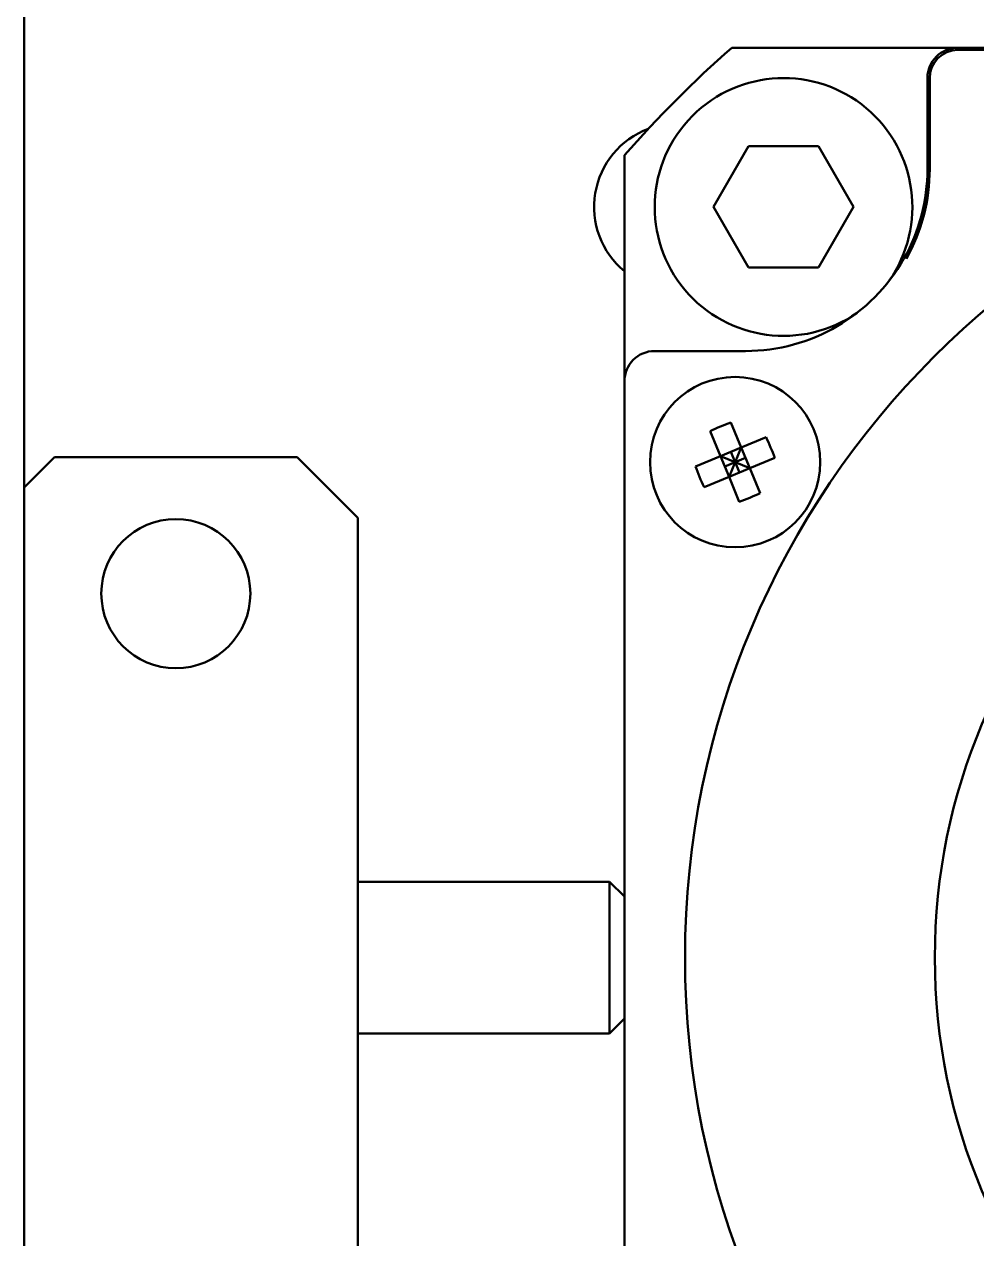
# Model space of a CAD drawing. Header units: millimetres. Extents: x 845401 to 948039, y 511594 to 550263.
# Drawn here: x 914049.19 to 914080.62, y 544566.95 to 544606.99 of the extents above; entities that cross this region are included whole.
import ezdxf

# ---------------------------------------------------------------- set-up
doc = ezdxf.new("R2010")
doc.units = ezdxf.units.MM
doc.layers.add('可见 (ISO)', color=7, linetype='Continuous', lineweight=50)

# ---------------------------------------------------------------- blocks, each defined once
blk = doc.blocks.new('A$C2A4E01FC')
at = {"layer": '可见 (ISO)', "color": 251}
for p, q in [((1692.5, 529.351), (1692.5, 609.351)), ((1715.843, 581.351), (1723.3, 581.351)), ((1723.3, 581.351), (1729.5, 581.351)), ((1729.5, 581.278), (1723.3, 581.278)), ((1722.3, 577.351), (1722.3, 580.351)), ((1722.373, 577.351), (1722.373, 580.351)), ((1715.242, 576.1), (1716.397, 578.1)), ((1716.397, 578.1), (1718.706, 578.1)), ((1718.706, 578.1), (1719.861, 576.1)), ((1712.3, 570.351), (1712.3, 577.808)), ((1716.397, 574.1), (1715.242, 576.1)), ((1719.861, 576.1), (1718.706, 574.1)), ((1718.706, 574.1), (1716.397, 574.1)), ((1716.3, 571.351), (1713.3, 571.351)), ((1712.3, 570.351), (1712.3, 538.551)), ((1715.13, 568.71), (1715.47, 567.887)), ((1716.154, 568.17), (1715.814, 568.992)), ((1716.976, 568.51), (1716.154, 568.17)), ((1692.5, 566.851), (1693.5, 567.851)), ((1701.5, 567.851), (1693.5, 567.851)), ((1701.5, 567.851), (1703.5, 565.851)), ((1715.47, 567.887), (1714.648, 567.547)), ((1716.154, 568.17), (1715.47, 567.887)), ((1715.47, 567.887), (1715.753, 567.203)), ((1715.953, 567.687), (1715.47, 567.887)), ((1715.953, 567.687), (1715.812, 568.028)), ((1716.154, 568.17), (1715.953, 567.687)), ((1715.953, 567.687), (1716.295, 567.828)), ((1716.437, 567.486), (1716.154, 568.17)), ((1716.437, 567.486), (1717.259, 567.826)), ((1715.953, 567.687), (1715.611, 567.545)), ((1715.753, 567.203), (1715.953, 567.687)), ((1715.753, 567.203), (1716.437, 567.486)), ((1715.953, 567.687), (1716.095, 567.345)), ((1715.953, 567.687), (1716.437, 567.486)), ((1716.776, 566.663), (1716.437, 567.486)), ((1714.93, 566.863), (1715.753, 567.203)), ((1715.753, 567.203), (1716.092, 566.381)), ((1703.5, 536.851), (1703.5, 565.851)), ((1703.5, 553.851), (1711.809, 553.851)), ((1711.809, 548.851), (1711.809, 553.851)), ((1712.3, 553.36), (1711.809, 553.851)), ((1712.3, 549.342), (1711.809, 548.851)), ((1703.5, 548.851), (1711.809, 548.851))]:
    blk.add_line(p, q, dxfattribs=at)
for centre, radius in [((1742.3, 551.351), 28), ((1742.3, 551.351), 19.758), ((1715.953, 567.687), 2.808), ((1697.5, 563.351), 2.459)]:
    blk.add_circle(centre, radius, dxfattribs=at)
for centre, radius, start, end in [((1742.3, 551.351), 40, 131.4096, 138.5904), ((1723.3, 580.351), 1, 90, 180), ((1723.3, 580.351), 0.927, 90, 180), ((1717.551, 576.1), 4.25, 325.1417, 304.8583), ((1714.05, 576.101), 2.75, 110.4383, 230.4788), ((1716.3, 577.351), 6, 330.5072, 0), ((1716.3, 577.351), 6.073, 330.868, 0), ((1716.3, 577.351), 6, 270, 330.5072), ((1713.3, 570.351), 1, 90, 180)]:
    blk.add_arc(centre, radius, start, end, dxfattribs=at)
for centre, major_axis, start_param, end_param in [((1716.56, 566.218), (4.229, 1.747), 1.48985, 1.651743), ((1714.484, 567.08), (-1.747, 4.229), 4.631443, 4.793335), ((1717.422, 568.293), (-1.747, 4.229), 1.48985, 1.651743), ((1715.346, 569.155), (-4.229, -1.747), 1.48985, 1.651743)]:
    blk.add_ellipse(centre, major_axis=major_axis, ratio=0.624695, start_param=start_param, end_param=end_param, dxfattribs=at)
blk.add_open_spline([(1721.706, 574.583), (1721.667, 574.56), (1721.632, 574.532), (1721.57, 574.469), (1721.544, 574.435), (1721.523, 574.397)], degree=3, knots=[-0.02643755, -0.02643755, -0.02643755, -0.02643755, -0.01298723, -0.01298723, 0, 0, 0, 0], dxfattribs=at)

msp = doc.modelspace()

# ---------------------------------------------------------------- block references
msp.add_blockref('A$C2A4E01FC', (912356.693, 544024.865))

doc.saveas('drawing.dxf')
